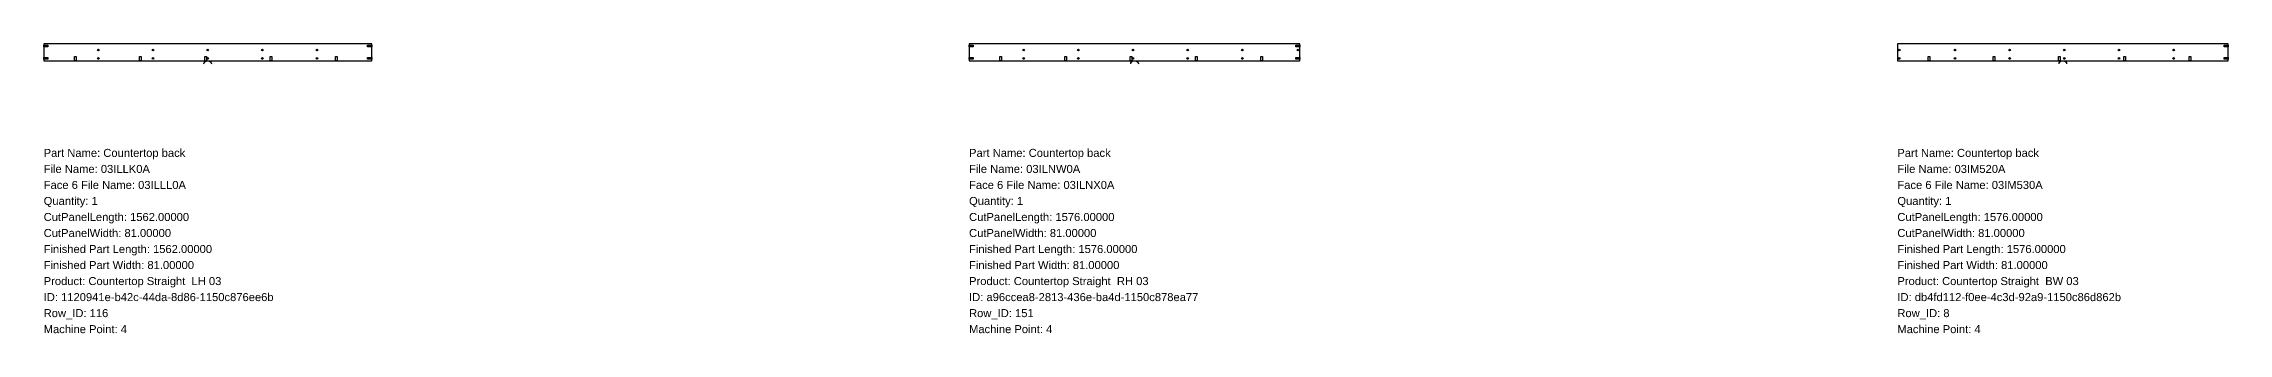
# Model space of a CAD drawing. Header units: inches. Extents: x 0 to 200771, y -1296 to 641.
# Drawn here: x 13498 to 23902, y -1296 to 81 of the extents above; entities that cross this region are included whole.
import ezdxf

# ---------------------------------------------------------------- set-up
doc = ezdxf.new("R2010")
doc.units = ezdxf.units.IN
doc.header["$MEASUREMENT"] = 0
for name, color, linetype in [('BORDER_Z18P0RT1001', 7, 'Continuous'), ('HBORE_Z9P0', 4, 'Continuous'), ('NESTTEXT', 1, 'Continuous'), ('VBORE_Z12P0', 3, 'Continuous')]:
    doc.layers.add(name, color=color, linetype=linetype)
doc.styles.get("Standard").update_dxf_attribs({"font": 'arial.ttf'})

msp = doc.modelspace()

# ---------------------------------------------------------------- linework, layer by layer
at = {"layer": 'BORDER_Z18P0RT1001', "color": 2}
for points in [[(14261.225, -15, -0.414213562), (14276.225, 0), (15060.4, 0), (15060.4, 81), (13498.4, 81), (13498.4, 0), (14282.575, 0, -0.414213562), (14297.575, -15)], [(18675.025, -15, -0.414213562), (18690.025, 0), (19481.2, 0), (19481.2, 81), (17905.2, 81), (17905.2, 0), (18696.375, 0, -0.414213562), (18711.375, -15)], [(23095.825, -15, -0.414213562), (23110.825, 0), (23902, 0), (23902, 81), (22326, 81), (22326, 0), (23117.175, 0, -0.414213562), (23132.175, -15)]]:
    msp.add_lwpolyline(points, format="xyb", dxfattribs=at)
at = {"layer": 'HBORE_Z9P0', "color": 4}
for points in [[(13498.4, 74), (13518.4, 74), (13518.4, 66), (13498.4, 66), (13498.4, 74)], [(13498.4, 15), (13518.4, 15), (13518.4, 7), (13498.4, 7), (13498.4, 15)], [(13644.4, 0), (13644.4, 20), (13652.4, 20), (13652.4, 0), (13644.4, 0)], [(13955.15, 0), (13955.15, 20), (13963.15, 20), (13963.15, 0), (13955.15, 0)], [(14265.9, 0), (14265.9, 20), (14273.9, 20), (14273.9, 0), (14265.9, 0)], [(14576.65, 0), (14576.65, 20), (14584.65, 20), (14584.65, 0), (14576.65, 0)], [(14887.4, 0), (14887.4, 20), (14895.4, 20), (14895.4, 0), (14887.4, 0)], [(15060.4, 66), (15040.4, 66), (15040.4, 74), (15060.4, 74), (15060.4, 66)], [(15060.4, 7), (15040.4, 7), (15040.4, 15), (15060.4, 15), (15060.4, 7)], [(17905.2, 74), (17925.2, 74), (17925.2, 66), (17905.2, 66), (17905.2, 74)], [(17905.2, 15), (17925.2, 15), (17925.2, 7), (17905.2, 7), (17905.2, 15)], [(18051.2, 0), (18051.2, 20), (18059.2, 20), (18059.2, 0), (18051.2, 0)], [(18361.95, 0), (18361.95, 20), (18369.95, 20), (18369.95, 0), (18361.95, 0)], [(18672.7, 0), (18672.7, 20), (18680.7, 20), (18680.7, 0), (18672.7, 0)], [(18983.45, 0), (18983.45, 20), (18991.45, 20), (18991.45, 0), (18983.45, 0)], [(19294.2, 0), (19294.2, 20), (19302.2, 20), (19302.2, 0), (19294.2, 0)], [(19481.2, 66), (19461.2, 66), (19461.2, 74), (19481.2, 74), (19481.2, 66)], [(19481.2, 7), (19461.2, 7), (19461.2, 15), (19481.2, 15), (19481.2, 7)], [(22472, 0), (22472, 20), (22480, 20), (22480, 0), (22472, 0)], [(22782.75, 0), (22782.75, 20), (22790.75, 20), (22790.75, 0), (22782.75, 0)], [(23093.5, 0), (23093.5, 20), (23101.5, 20), (23101.5, 0), (23093.5, 0)], [(23404.25, 0), (23404.25, 20), (23412.25, 20), (23412.25, 0), (23404.25, 0)], [(23715, 0), (23715, 20), (23723, 20), (23723, 0), (23715, 0)], [(23902, 66), (23882, 66), (23882, 74), (23902, 74), (23902, 66)], [(23902, 7), (23882, 7), (23882, 15), (23902, 15), (23902, 7)]]:
    msp.add_lwpolyline(points, close=True, dxfattribs=at)
at = {"layer": 'VBORE_Z12P0', "color": 1}
for centre in [(13758.73, 51), (13758.73, 11), (14019.06, 51), (14019.06, 11), (14279.39, 51), (14279.39, 11), (14539.72, 51), (14539.72, 11), (14800.05, 51), (14800.05, 51), (14800.05, 11), (14800.05, 11), (18165.53, 51), (18165.53, 11), (18425.86, 51), (18425.86, 11), (18686.19, 51), (18686.19, 11), (18946.52, 51), (18946.52, 11), (19206.85, 51), (19206.85, 51), (19206.85, 11), (19206.85, 11), (19472.2, 51), (19472.2, 11), (22335, 51), (22335, 11), (22600.33, 51), (22600.33, 11), (22860.66, 51), (22860.66, 11), (23120.99, 51), (23120.99, 11), (23381.32, 51), (23381.32, 11), (23641.65, 51), (23641.65, 51), (23641.65, 11), (23641.65, 11)]:
    msp.add_circle(centre, 4, dxfattribs=at)

# ---------------------------------------------------------------- texts
at = {"layer": 'NESTTEXT', "color": 1}
for s, p in [('Part Name: Countertop back', (13498.4, -457.2)), ('File Name: 03ILLK0A', (13498.4, -533.4)), ('Part Name: Countertop back', (17905.2, -457.2)), ('File Name: 03ILNW0A', (17905.2, -533.4)), ('Part Name: Countertop back', (22326, -457.2)), ('File Name: 03IM520A', (22326, -533.4)), ('Face 6 File Name: 03ILLL0A', (13498.4, -609.6)), ('Face 6 File Name: 03ILNX0A', (17905.2, -609.6)), ('Face 6 File Name: 03IM530A', (22326, -609.6)), ('Quantity: 1', (13498.4, -685.8)), ('CutPanelLength: 1562.00000', (13498.4, -762)), ('Quantity: 1', (17905.2, -685.8)), ('CutPanelLength: 1576.00000', (17905.2, -762)), ('Quantity: 1', (22326, -685.8)), ('CutPanelLength: 1576.00000', (22326, -762)), ('CutPanelWidth: 81.00000', (13498.4, -838.2)), ('CutPanelWidth: 81.00000', (17905.2, -838.2)), ('CutPanelWidth: 81.00000', (22326, -838.2)), ('Finished Part Length: 1562.00000', (13498.4, -914.4)), ('Finished Part Length: 1576.00000', (17905.2, -914.4)), ('Finished Part Length: 1576.00000', (22326, -914.4)), ('Finished Part Width: 81.00000', (13498.4, -990.6)), ('Product: Countertop Straight  LH 03', (13498.4, -1066.8)), ('Finished Part Width: 81.00000', (17905.2, -990.6)), ('Product: Countertop Straight  RH 03', (17905.2, -1066.8)), ('Finished Part Width: 81.00000', (22326, -990.6)), ('Product: Countertop Straight  BW 03', (22326, -1066.8)), ('ID: 1120941e-b42c-44da-8d86-1150c876ee6b', (13498.4, -1143)), ('ID: a96ccea8-2813-436e-ba4d-1150c878ea77', (17905.2, -1143)), ('ID: db4fd112-f0ee-4c3d-92a9-1150c86d862b', (22326, -1143)), ('Row_ID: 116', (13498.4, -1219.2)), ('Row_ID: 151', (17905.2, -1219.2)), ('Row_ID: 8', (22326, -1219.2)), ('Machine Point: 4', (13498.4, -1295.4)), ('Machine Point: 4', (17905.2, -1295.4)), ('Machine Point: 4', (22326, -1295.4))]:
    msp.add_text(s, height=38.1, dxfattribs=at).set_placement(p)

doc.saveas('drawing.dxf')
